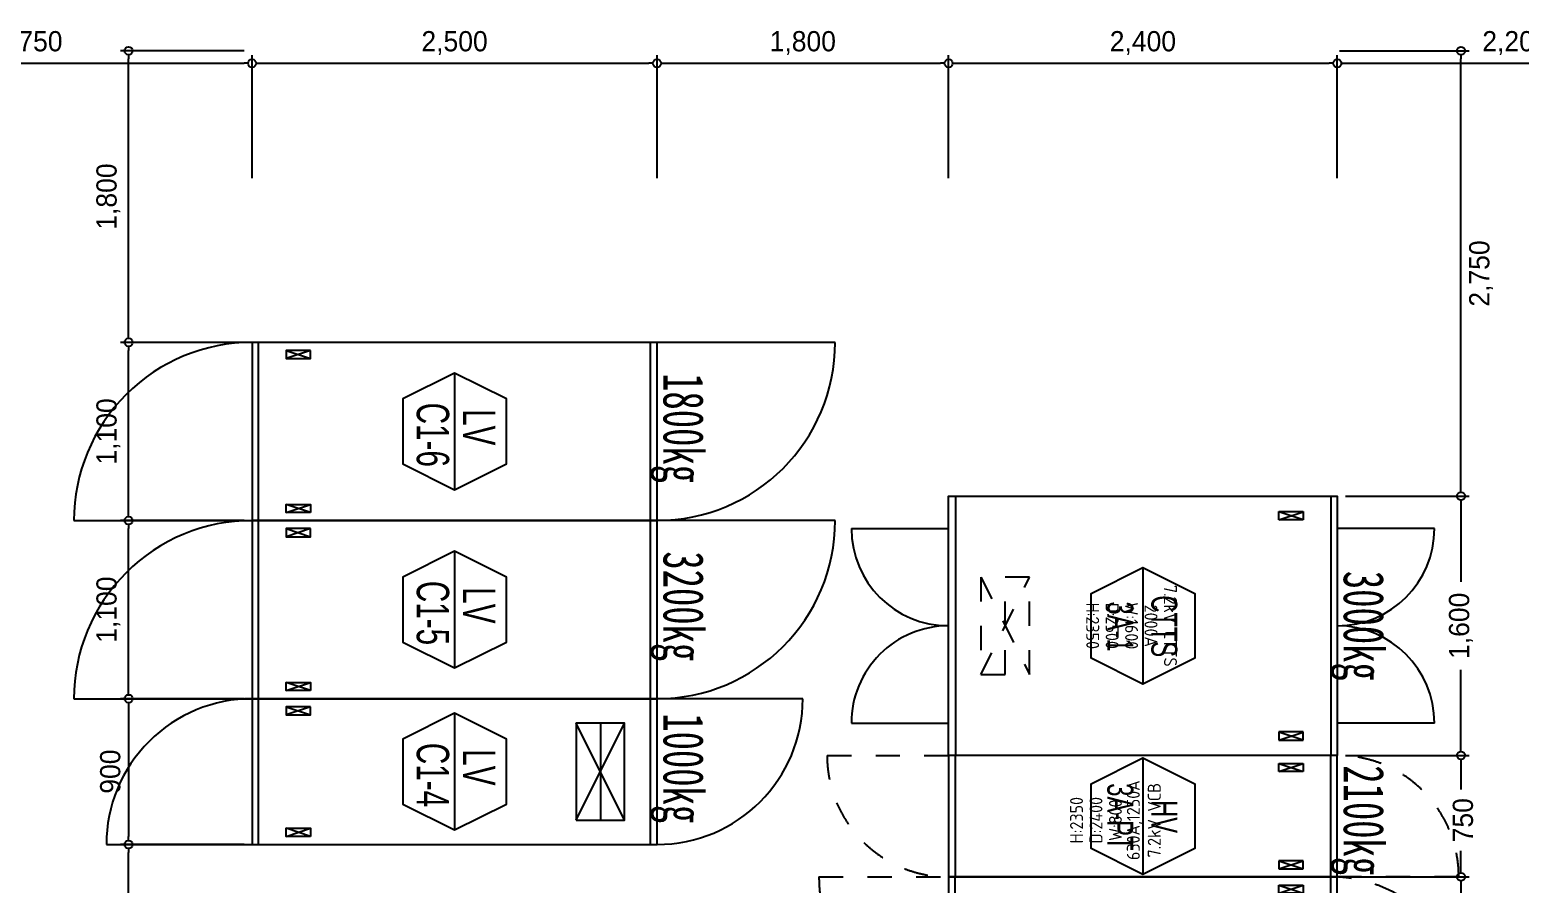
# Model space of a CAD drawing. Header units: millimetres. Extents: x 89978 to 501025, y -351975 to 837171.
# Drawn here: x 113281 to 122483, y -217040 to -211766 of the extents above; entities that cross this region are included whole.
import ezdxf
from ezdxf.enums import TextEntityAlignment as Align

# ---------------------------------------------------------------- set-up
doc = ezdxf.new("R2010")
doc.units = ezdxf.units.MM
doc.header["$LTSCALE"] = 150
doc.linetypes.add('D1', pattern=[3, 1, -1, 1])
doc.layers.get('Defpoints').update_dxf_attribs({"color": 150})
for name, color, linetype in [('------00 Switch Gear', 3, 'Continuous'), ('------00 Switch Gear_Number', 1, 'Continuous'), ('-----36 Dimension', 1, 'Continuous'), ('20251030_전기하중검토', 241, 'Continuous'), ('e-panel-name', 7, 'Continuous')]:
    doc.layers.add(name, color=color, linetype=linetype)
doc.layers.add('NOPLOT', color=191, linetype='Continuous', plot=False)
doc.styles.add('dd', font='')
doc.styles.add('ELEC', font='')
doc.styles.add('Gtx', font='')
doc.styles.add('WD', font='isocp2.shx', dxfattribs={"height": 75, "bigfont": 'whgtxt.shx'})
doc.styles.get('dd').set_extended_font_data('DotumChe')
doc.styles.get('ELEC').set_extended_font_data('Dotum')
doc.styles.get('Gtx').set_extended_font_data('Dotum')
doc.dimstyles.new('ELEC', dxfattribs={"dimscale": 100, "dimtxt": 2, "dimasz": 1, "dimexe": 2, "dimexo": 1, "dimgap": 1, "dimtad": 1, "dimdec": 0, "dimrnd": 0.25, "dimzin": 9, "dimdsep": 32, "dimlunit": 6, "dimtxsty": 'ELEC', "dimblk": 'Z_DOT', "dimcen": 3, "dimclrd": 7, "dimclre": 7, "dimclrt": 3, "dimadec": 0, "dimazin": 0, "dimtfac": 1, "dimtdec": 0, "dimtix": 1, "dimtmove": 2, "dimatfit": 1, "dimfxl": 1, "dimarcsym": 0})

# ---------------------------------------------------------------- blocks, each defined once
blk = doc.blocks.new('_DOTBLANK')
at = {"color": 0, "linetype": 'ByBlock'}
blk.add_line((-0.5, 0), (-1, 0), dxfattribs=at)
blk.add_circle((0, 0), 0.5, dxfattribs=at)
blk = doc.blocks.new('*D796')
at = {"layer": '-----36 Dimension', "color": 0, "lineweight": -2, "transparency": 16777216}
for p, q in [((121403.6, -214645), (122167.3, -214645)), ((122117.3, -214695), (122117.3, -215173.4)), ((122117.3, -216195), (122117.3, -215716.6)), ((121403.6, -216245), (122167.3, -216245))]:
    blk.add_line(p, q, dxfattribs=at)
at = {"layer": 'Defpoints', "color": 0, "transparency": 16777216}
for p in [(121353.6, -214645), (121353.6, -216245), (122117.3, -216245)]:
    blk.add_point(p, dxfattribs=at)
at = {"layer": '-----36 Dimension', "color": 0, "lineweight": -2, "transparency": 16777216, "xscale": 50, "yscale": 50, "zscale": 50}
for p, rotation in [((122117.3, -214645), 90), ((122117.3, -216245), 270)]:
    blk.add_blockref('_DOTBLANK', p, dxfattribs=dict(at, rotation=rotation))
at = {"layer": '-----36 Dimension', "color": 0, "transparency": 16777216, "insert": (122117.3, -215445), "char_height": 125, "attachment_point": 5, "rotation": 90, "style": 'Gtx'}
blk.add_mtext('1,600', dxfattribs=at)
blk = doc.blocks.new('Z_DOT')
for p, q in [((0, -2), (0, 2)), ((-2, 0), (2, 0))]:
    blk.add_line(p, q)
for radius in [2.5, 1.25]:
    blk.add_circle((0, 0), radius)
blk = doc.blocks.new('1600X2400')
at = {"layer": '------00 Switch Gear', "linetype": 'Continuous'}
for p, q in [((-2360, 855), (-2360, 1600)), ((-42, 0), (-42, 1600)), ((-2360, 0), (-2360, 855))]:
    blk.add_line(p, q, dxfattribs=at)
at = {"layer": '------00 Switch Gear', "linetype": 'D1'}
for p, q in [((-2040, 1505), (-2190, 1455)), ((-2040, 1455), (-2190, 1505)), ((-2040, 95), (-2190, 145)), ((-2040, 145), (-2190, 95))]:
    blk.add_line(p, q, dxfattribs=at)
at = {"layer": '------00 Switch Gear'}
blk.add_lwpolyline([(0, 1600), (0, 0), (-2400, 0), (-2400, 1600)], close=True, dxfattribs=at)
at = {"layer": '------00 Switch Gear', "linetype": 'D1'}
for points in [[(-2190, 1505), (-2190, 1455), (-2040, 1455), (-2040, 1505)], [(-2190, 95), (-2190, 145), (-2040, 145), (-2040, 95)]]:
    blk.add_lwpolyline(points, close=True, dxfattribs=at)
at = {"layer": 'NOPLOT', "linetype": 'ByBlock'}
for p, q in [((-3000, 1400), (-2400, 1400)), ((600, 1400), (0, 1400)), ((-3000, 200), (-2400, 200)), ((600, 200), (0, 200))]:
    blk.add_line(p, q, dxfattribs=at)
for centre, start, end in [((-2400, 1400), 180, 270), ((0, 1400), 270, 0), ((-2400, 200), 90, 180), ((0, 200), 0, 90)]:
    blk.add_arc(centre, 600, start, end, dxfattribs=at)
blk = doc.blocks.new('*D797')
at = {"layer": '-----36 Dimension', "color": 0, "lineweight": -2, "transparency": 16777216}
for p, q in [((121403.6, -216245), (122167.3, -216245)), ((122117.3, -216295), (122117.3, -216455.7)), ((122117.3, -216945), (122117.3, -216834.2)), ((121403.6, -216995), (122167.3, -216995))]:
    blk.add_line(p, q, dxfattribs=at)
at = {"layer": 'Defpoints', "color": 0, "transparency": 16777216}
for p in [(121353.6, -216245), (121353.6, -216995), (122117.3, -216995)]:
    blk.add_point(p, dxfattribs=at)
at = {"layer": '-----36 Dimension', "color": 0, "lineweight": -2, "transparency": 16777216, "xscale": 50, "yscale": 50, "zscale": 50}
for p, rotation in [((122117.3, -216245), 90), ((122117.3, -216995), 270)]:
    blk.add_blockref('_DOTBLANK', p, dxfattribs=dict(at, rotation=rotation))
at = {"layer": '-----36 Dimension', "color": 0, "transparency": 16777216, "insert": (122129.9, -216645), "char_height": 125, "attachment_point": 5, "rotation": 90, "style": 'Gtx'}
blk.add_mtext('750', dxfattribs=at)
blk = doc.blocks.new('750X2400')
at = {"layer": '------00 Switch Gear'}
for p, q in [((-2360, 750), (-2360, 0)), ((-42, 750), (-42, 0))]:
    blk.add_line(p, q, dxfattribs=at)
at = {"layer": '------00 Switch Gear', "linetype": 'D1'}
for p, q in [((-2040, 700), (-2190, 650)), ((-2040, 650), (-2190, 700)), ((-2040, 50), (-2190, 100)), ((-2040, 100), (-2190, 50))]:
    blk.add_line(p, q, dxfattribs=at)
at = {"layer": '------00 Switch Gear'}
blk.add_lwpolyline([(-2400, 750), (-2400, 0), (0, 0), (0, 750)], close=True, dxfattribs=at)
at = {"layer": '------00 Switch Gear', "linetype": 'D1'}
for points in [[(-2190, 700), (-2190, 650), (-2040, 650), (-2040, 700)], [(-2190, 50), (-2190, 100), (-2040, 100), (-2040, 50)]]:
    blk.add_lwpolyline(points, close=True, dxfattribs=at)
at = {"layer": 'NOPLOT', "linetype": 'D1'}
for p, q in [((-3150, 750), (-2400, 750)), ((750, 0), (0, 0))]:
    blk.add_line(p, q, dxfattribs=at)
for centre, start, end in [((-2400, 750), 180, 270), ((0, 0), 0, 90)]:
    blk.add_arc(centre, 750, start, end, dxfattribs=at)
blk = doc.blocks.new('900X2500')
at = {"layer": '------00 Switch Gear'}
for p, q in [((-2460, 900), (-2460, 0)), ((-210, 850), (-360, 800)), ((-360, 850), (-210, 800)), ((900, 900), (-42, 900)), ((-40, 900), (-40, 0)), ((-210, 50), (-360, 100)), ((-360, 50), (-210, 100)), ((-3400, 0), (-2458, 0))]:
    blk.add_line(p, q, dxfattribs=at)
at = {"layer": '------00 Switch Gear', "elevation": 0}
for points in [[(-2500, 900), (-2500, 0), (0, 0), (0, 900)], [(-360, 850), (-210, 850), (-210, 800), (-360, 800)], [(-360, 50), (-210, 50), (-210, 100), (-360, 100)]]:
    blk.add_lwpolyline(points, close=True, dxfattribs=at)
at = {"layer": '------00 Switch Gear'}
for centre, start, end in [((-2500, 0), 90, 180), ((0, 900), 270, 0)]:
    blk.add_arc(centre, 900, start, end, dxfattribs=at)
blk = doc.blocks.new('1100X2500')
at = {"layer": '------00 Switch Gear'}
for p, q in [((-2460, 1100), (-2460, 0)), ((-210, 1050), (-360, 1000)), ((-360, 1050), (-210, 1000)), ((1100, 1100), (-42, 1100)), ((-40, 1100), (-40, 0)), ((-210, 50), (-360, 100)), ((-360, 50), (-210, 100)), ((-3600, 0), (-2458, 0))]:
    blk.add_line(p, q, dxfattribs=at)
at = {"layer": '------00 Switch Gear', "elevation": 0}
for points in [[(-2500, 1100), (-2500, 0), (0, 0), (0, 1100)], [(-360, 1050), (-210, 1050), (-210, 1000), (-360, 1000)], [(-360, 50), (-210, 50), (-210, 100), (-360, 100)]]:
    blk.add_lwpolyline(points, close=True, dxfattribs=at)
at = {"layer": '------00 Switch Gear'}
for centre, start, end in [((-2500, 0), 90, 180), ((0, 1100), 270, 0)]:
    blk.add_arc(centre, 1100, start, end, dxfattribs=at)
blk = doc.blocks.new('*D895')
at = {"layer": '-----36 Dimension', "color": 0, "lineweight": -2, "transparency": 16777216}
for p, q in [((114603.6, -216795), (113840.8, -216795)), ((113890.8, -217745), (113890.8, -216845)), ((114603.6, -217795), (113840.8, -217795))]:
    blk.add_line(p, q, dxfattribs=at)
at = {"layer": 'Defpoints', "color": 0, "transparency": 16777216}
for p in [(113890.8, -216795), (114653.6, -216795), (114653.6, -217795)]:
    blk.add_point(p, dxfattribs=at)
at = {"layer": '-----36 Dimension', "color": 0, "lineweight": -2, "transparency": 16777216, "xscale": 50, "yscale": 50, "zscale": 50}
for p, rotation in [((113890.8, -216795), 90), ((113890.8, -217795), 270)]:
    blk.add_blockref('_DOTBLANK', p, dxfattribs=dict(at, rotation=rotation))
at = {"layer": '-----36 Dimension', "color": 0, "transparency": 16777216, "insert": (113766.2, -217295), "char_height": 125, "attachment_point": 5, "rotation": 90, "style": 'Gtx'}
blk.add_mtext('1,000', dxfattribs=at)
blk = doc.blocks.new('*D896')
at = {"layer": '-----36 Dimension', "color": 0, "lineweight": -2, "transparency": 16777216}
for p, q in [((114603.6, -214795), (113840.8, -214795)), ((113890.8, -215845), (113890.8, -214845)), ((114603.6, -215895), (113840.8, -215895))]:
    blk.add_line(p, q, dxfattribs=at)
at = {"layer": 'Defpoints', "color": 0, "transparency": 16777216}
for p in [(113890.8, -214795), (114653.6, -214795), (114653.6, -215895)]:
    blk.add_point(p, dxfattribs=at)
at = {"layer": '-----36 Dimension', "color": 0, "lineweight": -2, "transparency": 16777216, "xscale": 50, "yscale": 50, "zscale": 50}
for p, rotation in [((113890.8, -214795), 90), ((113890.8, -215895), 270)]:
    blk.add_blockref('_DOTBLANK', p, dxfattribs=dict(at, rotation=rotation))
at = {"layer": '-----36 Dimension', "color": 0, "transparency": 16777216, "insert": (113766.2, -215345), "char_height": 125, "attachment_point": 5, "rotation": 90, "style": 'Gtx'}
blk.add_mtext('1,100', dxfattribs=at)
blk = doc.blocks.new('*D897')
at = {"layer": '-----36 Dimension', "color": 0, "lineweight": -2, "transparency": 16777216}
for p, q in [((114603.6, -213695), (113840.8, -213695)), ((113890.8, -214745), (113890.8, -213745)), ((114603.6, -214795), (113840.8, -214795))]:
    blk.add_line(p, q, dxfattribs=at)
at = {"layer": 'Defpoints', "color": 0, "transparency": 16777216}
for p in [(113890.8, -213695), (114653.6, -213695), (114653.6, -214795)]:
    blk.add_point(p, dxfattribs=at)
at = {"layer": '-----36 Dimension', "color": 0, "lineweight": -2, "transparency": 16777216, "xscale": 50, "yscale": 50, "zscale": 50}
for p, rotation in [((113890.8, -213695), 90), ((113890.8, -214795), 270)]:
    blk.add_blockref('_DOTBLANK', p, dxfattribs=dict(at, rotation=rotation))
at = {"layer": '-----36 Dimension', "color": 0, "transparency": 16777216, "insert": (113766.2, -214245), "char_height": 125, "attachment_point": 5, "rotation": 90, "style": 'Gtx'}
blk.add_mtext('1,100', dxfattribs=at)
blk = doc.blocks.new('*D757')
at = {"layer": '-----36 Dimension', "color": 0, "lineweight": -2, "transparency": 16777216}
for p, q in [((111903.6, -212681.2), (111903.6, -211922.2)), ((111953.6, -211972.2), (114603.6, -211972.2)), ((114653.6, -212681.2), (114653.6, -211922.2))]:
    blk.add_line(p, q, dxfattribs=at)
at = {"layer": 'Defpoints', "color": 0, "transparency": 16777216}
for p in [(114653.6, -211972.2), (111903.6, -212731.2), (114653.6, -212731.2)]:
    blk.add_point(p, dxfattribs=at)
at = {"layer": '-----36 Dimension', "color": 0, "lineweight": -2, "transparency": 16777216, "xscale": 50, "yscale": 50, "zscale": 50, "rotation": 180}
blk.add_blockref('_DOTBLANK', (111903.6, -211972.2), dxfattribs=at)
at = {"layer": '-----36 Dimension', "color": 0, "lineweight": -2, "transparency": 16777216, "xscale": 50, "yscale": 50, "zscale": 50}
blk.add_blockref('_DOTBLANK', (114653.6, -211972.2), dxfattribs=at)
at = {"layer": '-----36 Dimension', "color": 0, "transparency": 16777216, "insert": (113278.6, -211847.6), "char_height": 125, "attachment_point": 5, "style": 'Gtx'}
blk.add_mtext('2,750', dxfattribs=at)
blk = doc.blocks.new('*D758')
at = {"layer": '-----36 Dimension', "color": 0, "lineweight": -2, "transparency": 16777216}
for p, q in [((114653.6, -212681.2), (114653.6, -211922.2)), ((114703.6, -211972.2), (117103.6, -211972.2)), ((117153.6, -212681.2), (117153.6, -211922.2))]:
    blk.add_line(p, q, dxfattribs=at)
at = {"layer": 'Defpoints', "color": 0, "transparency": 16777216}
for p in [(117153.6, -211972.2), (114653.6, -212731.2), (117153.6, -212731.2)]:
    blk.add_point(p, dxfattribs=at)
at = {"layer": '-----36 Dimension', "color": 0, "lineweight": -2, "transparency": 16777216, "xscale": 50, "yscale": 50, "zscale": 50, "rotation": 180}
blk.add_blockref('_DOTBLANK', (114653.6, -211972.2), dxfattribs=at)
at = {"layer": '-----36 Dimension', "color": 0, "lineweight": -2, "transparency": 16777216, "xscale": 50, "yscale": 50, "zscale": 50}
blk.add_blockref('_DOTBLANK', (117153.6, -211972.2), dxfattribs=at)
at = {"layer": '-----36 Dimension', "color": 0, "transparency": 16777216, "insert": (115903.6, -211847.6), "char_height": 125, "attachment_point": 5, "style": 'Gtx'}
blk.add_mtext('2,500', dxfattribs=at)
blk = doc.blocks.new('*D759')
at = {"layer": '-----36 Dimension', "color": 0, "lineweight": -2, "transparency": 16777216}
for p, q in [((117153.6, -212681.2), (117153.6, -211922.2)), ((117203.6, -211972.2), (118903.6, -211972.2)), ((118953.6, -212681.2), (118953.6, -211922.2))]:
    blk.add_line(p, q, dxfattribs=at)
at = {"layer": 'Defpoints', "color": 0, "transparency": 16777216}
for p in [(118953.6, -211972.2), (117153.6, -212731.2), (118953.6, -212731.2)]:
    blk.add_point(p, dxfattribs=at)
at = {"layer": '-----36 Dimension', "color": 0, "lineweight": -2, "transparency": 16777216, "xscale": 50, "yscale": 50, "zscale": 50, "rotation": 180}
blk.add_blockref('_DOTBLANK', (117153.6, -211972.2), dxfattribs=at)
at = {"layer": '-----36 Dimension', "color": 0, "lineweight": -2, "transparency": 16777216, "xscale": 50, "yscale": 50, "zscale": 50}
blk.add_blockref('_DOTBLANK', (118953.6, -211972.2), dxfattribs=at)
at = {"layer": '-----36 Dimension', "color": 0, "transparency": 16777216, "insert": (118053.6, -211847.6), "char_height": 125, "attachment_point": 5, "style": 'Gtx'}
blk.add_mtext('1,800', dxfattribs=at)
blk = doc.blocks.new('*D760')
at = {"layer": '-----36 Dimension', "color": 0, "lineweight": -2, "transparency": 16777216}
for p, q in [((118953.6, -212681.2), (118953.6, -211922.2)), ((119003.6, -211972.2), (121303.6, -211972.2)), ((121353.6, -212681.2), (121353.6, -211922.2))]:
    blk.add_line(p, q, dxfattribs=at)
at = {"layer": 'Defpoints', "color": 0, "transparency": 16777216}
for p in [(121353.6, -211972.2), (118953.6, -212731.2), (121353.6, -212731.2)]:
    blk.add_point(p, dxfattribs=at)
at = {"layer": '-----36 Dimension', "color": 0, "lineweight": -2, "transparency": 16777216, "xscale": 50, "yscale": 50, "zscale": 50, "rotation": 180}
blk.add_blockref('_DOTBLANK', (118953.6, -211972.2), dxfattribs=at)
at = {"layer": '-----36 Dimension', "color": 0, "lineweight": -2, "transparency": 16777216, "xscale": 50, "yscale": 50, "zscale": 50}
blk.add_blockref('_DOTBLANK', (121353.6, -211972.2), dxfattribs=at)
at = {"layer": '-----36 Dimension', "color": 0, "transparency": 16777216, "insert": (120153.6, -211847.6), "char_height": 125, "attachment_point": 5, "style": 'Gtx'}
blk.add_mtext('2,400', dxfattribs=at)
blk = doc.blocks.new('*D761')
at = {"layer": '-----36 Dimension', "color": 0, "lineweight": -2, "transparency": 16777216}
for p, q in [((121353.6, -212681.2), (121353.6, -211922.2)), ((121403.6, -211972.2), (123503.6, -211972.2)), ((123553.6, -212681.2), (123553.6, -211922.2))]:
    blk.add_line(p, q, dxfattribs=at)
at = {"layer": 'Defpoints', "color": 0, "transparency": 16777216}
for p in [(123553.6, -211972.2), (121353.6, -212731.2), (123553.6, -212731.2)]:
    blk.add_point(p, dxfattribs=at)
at = {"layer": '-----36 Dimension', "color": 0, "lineweight": -2, "transparency": 16777216, "xscale": 50, "yscale": 50, "zscale": 50, "rotation": 180}
blk.add_blockref('_DOTBLANK', (121353.6, -211972.2), dxfattribs=at)
at = {"layer": '-----36 Dimension', "color": 0, "lineweight": -2, "transparency": 16777216, "xscale": 50, "yscale": 50, "zscale": 50}
blk.add_blockref('_DOTBLANK', (123553.6, -211972.2), dxfattribs=at)
at = {"layer": '-----36 Dimension', "color": 0, "transparency": 16777216, "insert": (122453.6, -211847.6), "char_height": 125, "attachment_point": 5, "style": 'Gtx'}
blk.add_mtext('2,200', dxfattribs=at)
blk = doc.blocks.new('*D886')
at = {"layer": '-----36 Dimension', "color": 0, "lineweight": -2, "transparency": 16777216}
for p, q in [((114603.6, -211895), (113840.8, -211895)), ((113890.8, -213645), (113890.8, -211945)), ((114603.6, -213695), (113840.8, -213695))]:
    blk.add_line(p, q, dxfattribs=at)
at = {"layer": 'Defpoints', "color": 0, "transparency": 16777216}
for p in [(113890.8, -211895), (114653.6, -211895), (114653.6, -213695)]:
    blk.add_point(p, dxfattribs=at)
at = {"layer": '-----36 Dimension', "color": 0, "lineweight": -2, "transparency": 16777216, "xscale": 50, "yscale": 50, "zscale": 50}
for p, rotation in [((113890.8, -211895), 90), ((113890.8, -213695), 270)]:
    blk.add_blockref('_DOTBLANK', p, dxfattribs=dict(at, rotation=rotation))
at = {"layer": '-----36 Dimension', "color": 0, "transparency": 16777216, "insert": (113766.2, -212795), "char_height": 125, "attachment_point": 5, "rotation": 90, "style": 'Gtx'}
blk.add_mtext('1,800', dxfattribs=at)
blk = doc.blocks.new('*D770')
at = {"layer": '-----36 Dimension', "color": 0, "lineweight": -2, "transparency": 16777216}
for p, q in [((121367.3, -211895), (122167.3, -211895)), ((122117.3, -214595), (122117.3, -211945)), ((121403.6, -214645), (122167.3, -214645))]:
    blk.add_line(p, q, dxfattribs=at)
at = {"layer": 'Defpoints', "color": 0, "transparency": 16777216}
for p in [(121317.3, -211895), (122117.3, -211895), (121353.6, -214645)]:
    blk.add_point(p, dxfattribs=at)
at = {"layer": '-----36 Dimension', "color": 0, "lineweight": -2, "transparency": 16777216, "xscale": 50, "yscale": 50, "zscale": 50}
for p, rotation in [((122117.3, -211895), 90), ((122117.3, -214645), 270)]:
    blk.add_blockref('_DOTBLANK', p, dxfattribs=dict(at, rotation=rotation))
at = {"layer": '-----36 Dimension', "color": 0, "transparency": 16777216, "insert": (122241.9, -213270), "char_height": 125, "attachment_point": 5, "rotation": 90, "style": 'Gtx'}
blk.add_mtext('2,750', dxfattribs=at)
blk = doc.blocks.new('*D772')
at = {"layer": '-----36 Dimension', "color": 0, "lineweight": -2, "transparency": 16777216}
for p, q in [((114603.6, -215895), (113840.8, -215895)), ((113890.8, -215945), (113890.8, -216745)), ((114603.6, -216795), (113840.8, -216795))]:
    blk.add_line(p, q, dxfattribs=at)
at = {"layer": 'Defpoints', "color": 0, "transparency": 16777216}
for p in [(114653.6, -215895), (113890.8, -216795), (114653.6, -216795)]:
    blk.add_point(p, dxfattribs=at)
at = {"layer": '-----36 Dimension', "color": 0, "lineweight": -2, "transparency": 16777216, "xscale": 50, "yscale": 50, "zscale": 50}
for p, rotation in [((113890.8, -215895), 90), ((113890.8, -216795), 270)]:
    blk.add_blockref('_DOTBLANK', p, dxfattribs=dict(at, rotation=rotation))
at = {"layer": '-----36 Dimension', "color": 0, "transparency": 16777216, "insert": (113778.2, -216345), "char_height": 125, "attachment_point": 5, "rotation": 90, "style": 'Gtx'}
blk.add_mtext('900', dxfattribs=at)
blk = doc.blocks.new('*D2949')
at = {"layer": '-----36 Dimension', "color": 0, "lineweight": -2, "transparency": 16777216}
for p, q in [((121403.6, -216995), (122167.3, -216995)), ((122117.3, -217045), (122117.3, -217204.1)), ((122117.3, -217795), (122117.3, -217585.8)), ((121403.6, -217845), (122167.3, -217845))]:
    blk.add_line(p, q, dxfattribs=at)
at = {"layer": 'Defpoints', "color": 0, "transparency": 16777216}
for p in [(121353.6, -216995), (121353.6, -217845), (122117.3, -217845)]:
    blk.add_point(p, dxfattribs=at)
at = {"layer": '-----36 Dimension', "color": 0, "lineweight": -2, "transparency": 16777216, "xscale": 50, "yscale": 50, "zscale": 50}
for p, rotation in [((122117.3, -216995), 90), ((122117.3, -217845), 270)]:
    blk.add_blockref('_DOTBLANK', p, dxfattribs=dict(at, rotation=rotation))
at = {"layer": '-----36 Dimension', "color": 0, "transparency": 16777216, "insert": (122129.9, -217395), "char_height": 125, "attachment_point": 5, "rotation": 90, "style": 'Gtx'}
blk.add_mtext('850', dxfattribs=at)
blk = doc.blocks.new('850X2400')
at = {"layer": '------00 Switch Gear'}
for p, q in [((-2360, 850), (-2360, 0)), ((-40, 850), (-40, 0))]:
    blk.add_line(p, q, dxfattribs=at)
at = {"layer": '------00 Switch Gear', "linetype": 'D1'}
for p, q in [((-2040, 800), (-2190, 750)), ((-2040, 750), (-2190, 800)), ((-2040, 50), (-2190, 100)), ((-2040, 100), (-2190, 50))]:
    blk.add_line(p, q, dxfattribs=at)
at = {"layer": '------00 Switch Gear'}
blk.add_lwpolyline([(-2400, 850), (-2400, 0), (0, 0), (0, 850)], close=True, dxfattribs=at)
at = {"layer": '------00 Switch Gear', "linetype": 'D1'}
for points in [[(-2190, 800), (-2190, 750), (-2040, 750), (-2040, 800)], [(-2190, 50), (-2190, 100), (-2040, 100), (-2040, 50)]]:
    blk.add_lwpolyline(points, close=True, dxfattribs=at)
at = {"layer": 'NOPLOT', "linetype": 'D1'}
for p, q in [((-3200, 850), (-2400, 850)), ((800, 0), (0, 0))]:
    blk.add_line(p, q, dxfattribs=at)
for centre, start, end in [((-2356, 842.9), 179.51561, 267.01298), ((-44, 7.1), 359.51561, 87.01298)]:
    blk.add_arc(centre, 844, start, end, dxfattribs=at)

msp = doc.modelspace()

# ---------------------------------------------------------------- linework, layer by layer
at = {"layer": '------00 Switch Gear_Number', "color": 1}
for points in [[(115903.6, -213885), (115903.6, -214605), (116223.6, -214445.3), (116223.6, -214044.6), (115903.6, -213885), (115583.6, -214044.6), (115583.6, -214445.3), (115903.6, -214605)], [(115903.6, -214985), (115903.6, -215705), (116223.6, -215545.3), (116223.6, -215144.6), (115903.6, -214985), (115583.6, -215144.6), (115583.6, -215545.3), (115903.6, -215705)], [(115903.6, -215985), (115903.6, -216705), (116223.6, -216545.3), (116223.6, -216144.6), (115903.6, -215985), (115583.6, -216144.6), (115583.6, -216545.3), (115903.6, -216705)]]:
    msp.add_lwpolyline(points, dxfattribs=at)
at = {"layer": '------00 Switch Gear_Number', "color": 1, "lineweight": -2}
for points in [[(120153.6, -215085), (120153.6, -215805), (119833.6, -215645.3), (119833.6, -215244.6), (120153.6, -215085), (120473.6, -215244.6), (120473.6, -215645.3), (120153.6, -215805)], [(120153.6, -216260), (120153.6, -216980), (119833.6, -216820.3), (119833.6, -216419.6), (120153.6, -216260), (120473.6, -216419.6), (120473.6, -216820.3), (120153.6, -216980)]]:
    msp.add_lwpolyline(points, dxfattribs=at)
at = {"layer": 'NOPLOT', "linetype": 'D1'}
for p, q in [((119153.6, -215745), (119453.6, -215145)), ((119153.6, -215145), (119453.6, -215745)), ((119303.6, -215745), (119303.6, -215145))]:
    msp.add_line(p, q, dxfattribs=at)
at = {"layer": 'NOPLOT'}
for p, q in [((116653.6, -216645), (116953.6, -216045)), ((116953.6, -216645), (116653.6, -216045)), ((116803.6, -216045), (116803.6, -216645))]:
    msp.add_line(p, q, dxfattribs=at)
at = {"layer": 'NOPLOT', "linetype": 'D1'}
msp.add_lwpolyline([(119453.6, -215745), (119453.6, -215145), (119153.6, -215145), (119153.6, -215745)], close=True, dxfattribs=at)
at = {"layer": 'NOPLOT'}
msp.add_lwpolyline([(116653.6, -216645), (116953.6, -216645), (116953.6, -216045), (116653.6, -216045)], close=True, dxfattribs=at)

# ---------------------------------------------------------------- block references
at = {"layer": '------00 Switch Gear', "rotation": 180}
for name, p in [('1100X2500', (114653.6, -213695)), ('1600X2400', (118953.6, -214645)), ('1100X2500', (114653.6, -214795)), ('900X2500', (114653.6, -215895)), ('750X2400', (118953.6, -216245))]:
    msp.add_blockref(name, p, dxfattribs=at)
at = {"layer": 'e-panel-name', "rotation": 180}
msp.add_blockref('850X2400', (118953.6, -216995), dxfattribs=at)

# ---------------------------------------------------------------- texts
at = {"layer": '------00 Switch Gear_Number', "color": 0, "style": 'ELEC', "width": 0.7}
for s, p in [('C1-6', (115770.1, -214265.8)), ('LV', (116054.8, -214219)), ('C1-5', (115770.1, -215365.8)), ('LV', (116054.8, -215319)), ('C1-4', (115770.1, -216365.8)), ('LV', (116054.8, -216319))]:
    msp.add_text(s, height=200, rotation=270, dxfattribs=at).set_placement(p, align=Align.MIDDLE_CENTER)
at = {"layer": '------00 Switch Gear_Number', "color": 7, "lineweight": -2, "style": 'ELEC', "width": 0.7}
for s, p in [('3A-1', (120013.9, -215449.4)), ('CTTS', (120285.6, -215447.5)), ('3A-PT', (120013.9, -216624.4)), ('HV', (120285.6, -216622.5))]:
    msp.add_text(s, height=160, rotation=270, dxfattribs=at).set_placement(p, align=Align.MIDDLE)
at = {"layer": '20251030_전기하중검토', "style": 'dd', "width": 0.7}
for s, p in [('1800kg', (117283, -214224.3)), ('3200kg', (117283, -215324.3)), ('3000kg', (121483, -215445)), ('1000kg', (117283, -216324.3)), ('2100kg', (121483, -216645))]:
    msp.add_text(s, height=250, rotation=270, dxfattribs=at).set_placement(p, align=Align.MIDDLE)
at = {"layer": 'NOPLOT', "linetype": 'D1', "style": 'WD'}
for s, rotation, p in [('7.2kV CTTS', 270, (120323.6, -215445)), ('H:2350', 270, (119843.6, -215445)), ('D:2500', 270, (119963.6, -215445)), ('W:1600', 270, (120083.6, -215445)), ('2000A', 270, (120203.6, -215445)), ('630A,1250A', 90, (120103.6, -216645)), ('7.2kV VCB', 90, (120223.6, -216645)), ('H:2350', 90, (119743.6, -216645)), ('D:2400', 90, (119863.6, -216645)), ('W:800', 90, (119983.6, -216645))]:
    msp.add_text(s, height=80, rotation=rotation, dxfattribs=at).set_placement(p, align=Align.MIDDLE)

# ---------------------------------------------------------------- dimensions: what is measured, and where the dimension line sits
at = {"layer": '-----36 Dimension'}
for base, p1, p2, picture, middle in [((114653.6, -211972.2), (111903.6, -212731.2), (114653.6, -212731.2), '*D757', (113278.6, -211847.6)), ((117153.6, -211972.2), (114653.6, -212731.2), (117153.6, -212731.2), '*D758', (115903.6, -211847.6)), ((118953.6, -211972.2), (117153.6, -212731.2), (118953.6, -212731.2), '*D759', (118053.6, -211847.6)), ((121353.6, -211972.2), (118953.6, -212731.2), (121353.6, -212731.2), '*D760', (120153.6, -211847.6)), ((123553.6, -211972.2), (121353.6, -212731.2), (123553.6, -212731.2), '*D761', (122453.6, -211847.6))]:
    dim = msp.add_linear_dim(base=base, p1=p1, p2=p2, dimstyle='ELEC', override={"dimscale": 50, "dimtxt": 2.5, "dimexe": 1, "dimtad": 2, "dimtxsty": 'Gtx', "dimblk1": 'DOTBLANK', "dimblk2": 'DOTBLANK', "dimsah": 1, "dimclrd": 0, "dimclre": 0, "dimclrt": 0}, dxfattribs=at)
    dim.commit()
    dim.dimension.update_dxf_attribs({"geometry": picture, "text_midpoint": middle})
for base, p1, p2, picture, middle in [((113890.8, -211895), (114653.6, -213695), (114653.6, -211895), '*D886', (113766.2, -212795)), ((122117.3, -211895), (121353.6, -214645), (121317.3, -211895), '*D770', (122241.9, -213270)), ((113890.8, -213695), (114653.6, -214795), (114653.6, -213695), '*D897', (113766.2, -214245)), ((113890.8, -214795), (114653.6, -215895), (114653.6, -214795), '*D896', (113766.2, -215345)), ((113890.8, -216795), (114653.6, -215895), (114653.6, -216795), '*D772', (113778.2, -216345)), ((113890.8, -216795), (114653.6, -217795), (114653.6, -216795), '*D895', (113766.2, -217295))]:
    dim = msp.add_linear_dim(base=base, p1=p1, p2=p2, angle=90, dimstyle='ELEC', override={"dimscale": 50, "dimtxt": 2.5, "dimexe": 1, "dimtad": 2, "dimtxsty": 'Gtx', "dimblk1": 'DOTBLANK', "dimblk2": 'DOTBLANK', "dimsah": 1, "dimclrd": 0, "dimclre": 0, "dimclrt": 0}, dxfattribs=at)
    dim.commit()
    dim.dimension.update_dxf_attribs({"geometry": picture, "text_midpoint": middle})
for base, p1, p2, picture, middle in [((122117.3, -216245), (121353.6, -214645), (121353.6, -216245), '*D796', (122117.3, -215445)), ((122117.3, -216995), (121353.6, -216245), (121353.6, -216995), '*D797', (122129.9, -216645)), ((122117.3, -217845), (121353.6, -216995), (121353.6, -217845), '*D2949', (122129.9, -217395))]:
    dim = msp.add_linear_dim(base=base, p1=p1, p2=p2, angle=90, dimstyle='ELEC', override={"dimscale": 50, "dimtxt": 2.5, "dimexe": 1, "dimtad": 2, "dimtxsty": 'Gtx', "dimblk1": 'DOTBLANK', "dimblk2": 'DOTBLANK', "dimsah": 1, "dimclrd": 0, "dimclre": 0, "dimclrt": 0}, dxfattribs=at)
    dim.commit()
    dim.dimension.update_dxf_attribs({"geometry": picture, "text_midpoint": middle, "dimtype": 160})

doc.saveas('drawing.dxf')
